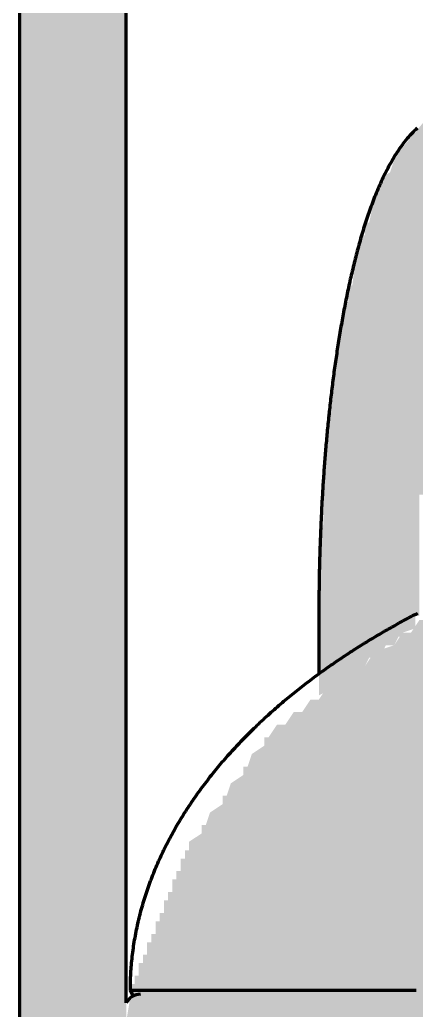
# Model space of a CAD drawing. Header units: millimetres. Extents: x 0 to 2382, y 0 to 420.
# Drawn here: x 2155.86 to 2165.32, y 310.48 to 334.15 of the extents above; entities that cross this region are included whole.
import ezdxf

# ---------------------------------------------------------------- set-up
doc = ezdxf.new("R2010")
doc.units = ezdxf.units.MM
doc.layers.add('01-VISIBLE', color=7, linetype='CONTINUOUS', lineweight=70)
doc.layers.add('13-GRAFICA', color=30, linetype='CONTINUOUS', lineweight=18)

msp = doc.modelspace()

# ---------------------------------------------------------------- hatches: boundary and pattern name
at = {"layer": '13-GRAFICA', "true_color": 0xb21820}
h = msp.add_hatch(color=7, dxfattribs=at)
h.dxf.hatch_style = 1
h.paths.add_polyline_path([(2155.9, 297.4), (2155.9, 336.8), (2156, 336.8), (2156, 337.5), (2156.1, 337.5), (2156.1, 338.3), (2156.2, 338.3), (2156.2, 338.6), (2156.3, 338.6), (2156.4, 339.1), (2156.5, 339.1), (2156.5, 339.3), (2156.6, 339.3), (2156.6, 339.6), (2156.7, 339.6), (2156.7, 339.8), (2156.8, 339.8), (2156.8, 340), (2156.9, 340), (2156.9, 340.3), (2157, 340.3), (2157, 340.5), (2157.2, 340.6), (2157.2, 340.8), (2157.5, 341), (2157.5, 341.2), (2157.7, 341.3), (2157.7, 341.5), (2158, 341.7), (2158, 341.9), (2158.2, 342), (2158.2, 342.2), (2158.3, 342.2), (2158.6, 342.6), (2158.8, 342.6), (2158.8, 342.7), (2158.9, 342.7), (2159.4, 343.3), (2159.6, 343.3), (2160.1, 343.9), (2160.3, 343.9), (2160.3, 344), (2160.7, 344.1), (2160.8, 344.3), (2161, 344.3), (2161, 344.4), (2161.2, 344.4), (2161.2, 344.5), (2161.8, 344.7), (2161.9, 344.9), (2162.1, 344.9), (2162.1, 345), (2162.3, 345), (2162.3, 345.1), (2162.7, 345.1), (2162.7, 345.2), (2163.3, 345.3), (2163.3, 345.4), (2163.6, 345.4), (2163.6, 345.5), (2164, 345.5), (2164, 345.6), (2164.3, 345.6), (2164.3, 345.7), (2164.6, 345.7), (2164.6, 345.8), (2165.6, 345.8), (2165.6, 345.9), (2166.6, 345.9), (2166.6, 346), (2189.4, 346), (2189.4, 345.9), (2191.4, 345.8), (2191.4, 345.7), (2191.7, 345.7), (2191.7, 345.6), (2192, 345.6), (2192, 345.5), (2192.4, 345.5), (2192.4, 345.4), (2192.7, 345.4), (2192.7, 345.3), (2193, 345.3), (2193, 345.2), (2193.3, 345.2), (2193.3, 345.1), (2193.7, 345.1), (2193.7, 345), (2194.1, 344.9), (2194.2, 344.7), (2194.4, 344.7), (2194.4, 344.6), (2194.6, 344.6), (2194.6, 344.5), (2195.2, 344.3), (2195.3, 344.1), (2195.9, 343.9), (2196.4, 343.3), (2196.6, 343.3), (2197.2, 342.6), (2197.4, 342.6), (2197.4, 342.5), (2197.8, 342.2), (2197.8, 342), (2198, 341.9), (2198, 341.7), (2198.3, 341.5), (2198.3, 341.3), (2198.5, 341.2), (2198.5, 341), (2198.6, 341), (2198.6, 340.9), (2198.8, 340.8), (2198.8, 340.6), (2199, 340.5), (2199.1, 340), (2199.2, 340), (2199.2, 339.8), (2199.3, 339.8), (2199.3, 339.6), (2199.4, 339.6), (2199.4, 339.3), (2199.5, 339.3), (2199.6, 338.8), (2199.7, 338.8), (2199.8, 338.3), (2199.9, 338.3), (2199.9, 337.5), (2200, 337.5), (2200, 336.8), (2200.1, 336.8), (2200.1, 297.4), (2199.9, 297.4), (2199.8, 297.2), (2199.6, 297.2), (2199.5, 297), (2199.3, 297), (2199.2, 296.8), (2199, 296.8), (2198.9, 296.6), (2198.7, 296.6), (2198.6, 296.4), (2198.4, 296.4), (2198.3, 296.2), (2198.1, 296.2), (2198.1, 296.1), (2197.9, 296), (2197.9, 290), (2197.5, 290), (2197.5, 296.6), (2197.6, 296.6), (2197.6, 336.5), (2197.5, 336.5), (2197.4, 337.8), (2197.3, 337.8), (2197.3, 338), (2197.2, 338), (2197.2, 338.3), (2197.1, 338.3), (2197.1, 338.5), (2197, 338.5), (2197, 338.8), (2196.9, 338.8), (2196.7, 339.4), (2196.5, 339.5), (2196.5, 339.7), (2196.4, 339.7), (2196.4, 339.8), (2196.2, 339.9), (2196.2, 340.1), (2195.9, 340.3), (2195.9, 340.5), (2195.8, 340.5), (2195.3, 341.1), (2195.1, 341.1), (2194.6, 341.7), (2194.4, 341.7), (2194.3, 341.9), (2194.1, 341.9), (2194.1, 342), (2193.5, 342.2), (2193.4, 342.4), (2193.2, 342.4), (2193.2, 342.5), (2193, 342.5), (2193, 342.6), (2192.8, 342.6), (2192.8, 342.7), (2192.6, 342.7), (2192.6, 342.8), (2192.2, 342.8), (2192.2, 342.9), (2191.9, 342.9), (2191.9, 343), (2191.6, 343), (2191.6, 343.1), (2191.2, 343.1), (2191.2, 343.2), (2190.9, 343.2), (2190.9, 343.3), (2189, 343.4), (2189, 343.5), (2167, 343.5), (2167, 343.4), (2165.1, 343.3), (2165.1, 343.2), (2164.4, 343.1), (2164.4, 343), (2164.1, 343), (2164.1, 342.9), (2163.8, 342.9), (2163.8, 342.8), (2163.4, 342.8), (2163.4, 342.7), (2163.2, 342.7), (2163.2, 342.6), (2162.6, 342.4), (2162.5, 342.2), (2162.3, 342.2), (2162.3, 342.1), (2161.7, 341.9), (2161.6, 341.7), (2161.4, 341.7), (2160.9, 341.1), (2160.7, 341.1), (2160.7, 341), (2160.1, 340.5), (2160.1, 340.3), (2160, 340.3), (2160, 340.2), (2159.8, 340.1), (2159.8, 339.9), (2159.5, 339.7), (2159.5, 339.5), (2159.3, 339.4), (2159.3, 339.2), (2159.2, 339.2), (2159.2, 339), (2159.1, 339), (2159.1, 338.8), (2159, 338.8), (2159, 338.5), (2158.9, 338.5), (2158.8, 338), (2158.7, 338), (2158.7, 337.8), (2158.6, 337.8), (2158.5, 336.5), (2158.4, 336.5), (2158.4, 296.6), (2158.5, 296.6), (2158.5, 290), (2158.1, 290), (2158.1, 296), (2158, 296), (2157.9, 296.2), (2157.7, 296.2), (2157.6, 296.4), (2157.4, 296.4), (2157.3, 296.6), (2157.1, 296.6), (2157, 296.8), (2156.8, 296.8), (2156.7, 297), (2156.5, 297), (2156.4, 297.2), (2156.2, 297.2), (2156.1, 297.4)])
at = {"layer": '13-GRAFICA', "true_color": 0x202020}
h = msp.add_hatch(color=7, dxfattribs=at)
h.dxf.hatch_style = 1
h.paths.add_polyline_path([(2163, 318.4), (2163, 322), (2163.1, 322), (2163.2, 324.8), (2163.3, 324.8), (2163.5, 326.9), (2163.6, 326.9), (2163.6, 327.4), (2163.7, 327.4), (2163.7, 327.8), (2163.8, 327.8), (2163.9, 328.7), (2164, 328.7), (2164, 329), (2164.1, 329), (2164.1, 329.3), (2164.2, 329.3), (2164.4, 330.2), (2164.5, 330.2), (2164.5, 330.4), (2164.7, 330.5), (2164.9, 331.1), (2165, 331.1), (2165.5, 331.7), (2165.7, 331.7), (2165.8, 331.9), (2166, 331.9), (2166, 332), (2166.2, 332), (2166.2, 332.1), (2167.7, 332.3), (2167.7, 332.4), (2168.1, 332.4), (2168.1, 332.5), (2168.8, 332.5), (2168.8, 332.6), (2172, 332.6), (2172, 330.3), (2168.6, 330.2), (2168.6, 330.1), (2167.1, 329.9), (2167.1, 329.8), (2166.8, 329.7), (2166.8, 329.5), (2166.7, 329.5), (2166.7, 329.3), (2166.6, 329.3), (2166.6, 329.1), (2166.5, 329.1), (2166.3, 328.2), (2166.2, 328.2), (2166.2, 327.8), (2166.1, 327.8), (2166.1, 327.4), (2166, 327.4), (2166, 326.9), (2165.9, 326.9), (2165.9, 326.5), (2165.8, 326.5), (2165.8, 325.7), (2165.7, 325.7), (2165.6, 324.1), (2165.5, 324.1), (2165.5, 322.8), (2165.4, 322.8), (2165.4, 319.9), (2165.3, 319.9), (2165.3, 319.6), (2165, 319.5), (2165, 319.4), (2164.9, 319.4), (2164.8, 319.2), (2164.6, 319.2), (2164.5, 319), (2164.3, 319), (2164.3, 318.9), (2164.2, 318.9), (2164.1, 318.7), (2163.9, 318.7), (2163.7, 318.4)])
at = {"layer": '13-GRAFICA', "true_color": 0xb21820}
h = msp.add_hatch(color=7, dxfattribs=at)
h.dxf.hatch_style = 1
h.paths.add_polyline_path([(2158.6, 311.3), (2158.7, 311.3), (2158.7, 311.6), (2158.8, 311.6), (2158.8, 311.8), (2158.9, 311.8), (2158.9, 312.1), (2159, 312.1), (2159, 312.3), (2159.1, 312.3), (2159.1, 312.6), (2159.2, 312.6), (2159.2, 312.8), (2159.3, 312.8), (2159.3, 313.1), (2159.4, 313.1), (2159.4, 313.3), (2159.5, 313.3), (2159.5, 313.6), (2159.6, 313.6), (2159.6, 313.8), (2159.7, 313.8), (2159.7, 314.1), (2159.8, 314.1), (2159.8, 314.3), (2159.9, 314.3), (2159.9, 314.5), (2160.2, 314.7), (2160.2, 314.9), (2160.3, 314.9), (2160.4, 315.2), (2160.7, 315.4), (2160.7, 315.6), (2160.8, 315.6), (2160.9, 315.9), (2161.2, 316.1), (2161.2, 316.3), (2161.3, 316.3), (2161.4, 316.6), (2161.7, 316.8), (2161.7, 317), (2161.8, 317), (2162, 317.3), (2162.2, 317.3), (2162.4, 317.6), (2162.6, 317.6), (2162.8, 317.9), (2163, 317.9), (2163.2, 318.2), (2163.4, 318.2), (2163.5, 318.4), (2163.7, 318.4), (2163.9, 318.7), (2164.1, 318.7), (2164.3, 319), (2164.5, 319), (2164.5, 319.1), (2164.8, 319.2), (2165, 319.5), (2165.2, 319.5), (2165.4, 319.8), (2165.6, 319.8), (2165.7, 320), (2165.9, 320), (2165.9, 320.1), (2166.2, 320.1), (2166.2, 320.2), (2167.1, 320.4), (2167.1, 320.5), (2167.3, 320.5), (2167.3, 320.6), (2168.2, 320.8), (2168.2, 320.9), (2168.4, 320.9), (2168.4, 321), (2169.3, 321.2), (2169.3, 321.3), (2169.5, 321.3), (2169.5, 321.4), (2169.8, 321.4), (2169.8, 321.5), (2170.7, 321.7), (2170.7, 321.8), (2171.2, 321.9), (2171.2, 322), (2171.5, 322), (2171.5, 322.1), (2172, 322.1), (2172, 322.2), (2172.5, 322.2), (2172.5, 322.3), (2173, 322.3), (2173, 322.4), (2173.3, 322.4), (2173.3, 322.3), (2173.7, 322.3), (2173.7, 322.4), (2175.6, 322.4), (2175.6, 322.3), (2177.1, 322.3), (2177.1, 322.4), (2180, 322.4), (2180, 322.3), (2183.1, 322.4), (2183.1, 322.3), (2184.7, 322.1), (2184.7, 322), (2185.1, 322), (2185.1, 321.9), (2185.5, 321.9), (2185.5, 321.8), (2185.8, 321.8), (2185.8, 321.7), (2186.2, 321.7), (2186.2, 321.6), (2186.6, 321.6), (2186.6, 321.5), (2186.9, 321.5), (2186.9, 321.4), (2187.6, 321.3), (2187.6, 321.2), (2187.8, 321.2), (2187.8, 321.1), (2188, 321.1), (2188, 321), (2188.3, 321), (2188.3, 320.9), (2188.8, 320.8), (2188.8, 320.7), (2189, 320.7), (2189, 320.6), (2189.2, 320.6), (2189.2, 320.5), (2189.5, 320.5), (2189.5, 320.4), (2190, 320.3), (2190, 320.2), (2190.2, 320.2), (2190.2, 320.1), (2190.4, 320.1), (2190.4, 320), (2190.7, 320), (2190.8, 319.8), (2191.2, 319.7), (2191.3, 319.5), (2191.7, 319.4), (2191.7, 319.3), (2192, 319.2), (2192.1, 319), (2192.3, 319), (2192.3, 318.9), (2192.5, 318.9), (2192.6, 318.7), (2192.8, 318.7), (2192.9, 318.5), (2193.1, 318.5), (2193.5, 318), (2193.7, 318), (2194.1, 317.5), (2194.3, 317.5), (2194.3, 317.4), (2195.1, 316.7), (2195.1, 316.5), (2195.7, 316), (2195.7, 315.8), (2195.8, 315.8), (2195.9, 315.5), (2196.1, 315.4), (2196.2, 315), (2196.3, 315), (2196.4, 314.7), (2196.6, 314.6), (2196.6, 314.4), (2196.7, 314.4), (2196.7, 314.2), (2196.8, 314.2), (2196.8, 313.9), (2196.9, 313.9), (2196.9, 313.6), (2197, 313.6), (2197, 313.3), (2197.1, 313.3), (2197.2, 312.8), (2197.3, 312.8), (2197.5, 310.8), (2158.5, 310.8), (2158.5, 311.1), (2158.6, 311.1)])
at = {"layer": '13-GRAFICA', "true_color": 0x202020}
h = msp.add_hatch(color=7, dxfattribs=at)
h.dxf.hatch_style = 1
h.paths.add_polyline_path([(2163, 318), (2163, 318.4), (2163.5, 318.4), (2163.4, 318.2), (2163.2, 318.2), (2163.2, 318.1)])
at = {"layer": '13-GRAFICA', "true_color": 0xb21820}
h = msp.add_hatch(color=7, dxfattribs=at)
h.dxf.hatch_style = 1
h.paths.add_polyline_path([(2197.5, 310.7), (2197.6, 310.7), (2197.6, 310.2), (2197.5, 310.2), (2197.5, 310.1), (2158.5, 310.1), (2158.5, 310.2), (2158.4, 310.2), (2158.5, 310.8), (2197.5, 310.8)])

# ---------------------------------------------------------------- linework, layer by layer
at = {"layer": '01-VISIBLE'}
for p, q in [((2155.86, 331.462), (2155.86, 336.07)), ((2158.4, 331.462), (2158.4, 336.07)), ((2155.86, 297.5), (2155.86, 326.462)), ((2158.4, 310.65), (2158.4, 326.462)), ((2163, 319.936), (2163, 318.515)), ((2158.568, 310.815), (2158.5, 310.95))]:
    msp.add_line(p, q, dxfattribs=at)
for points in [[(2155.86, 326.462), (2155.86, 326.512), (2155.86, 326.562), (2155.86, 326.612), (2155.86, 326.662), (2155.86, 326.712), (2155.86, 326.762), (2155.86, 326.812), (2155.86, 326.862), (2155.86, 326.912), (2155.86, 326.962), (2155.86, 327.012), (2155.86, 327.062), (2155.86, 327.112), (2155.86, 327.162), (2155.86, 327.212), (2155.86, 327.262), (2155.86, 327.312), (2155.86, 327.362), (2155.86, 327.412), (2155.86, 327.462), (2155.86, 327.512), (2155.86, 327.562), (2155.86, 327.612), (2155.86, 327.662), (2155.86, 327.712), (2155.86, 327.762), (2155.86, 327.812), (2155.86, 327.862), (2155.86, 327.912), (2155.86, 327.962), (2155.86, 328.012), (2155.86, 328.062), (2155.86, 328.112), (2155.86, 328.162), (2155.86, 328.212), (2155.86, 328.262), (2155.86, 328.312), (2155.86, 328.362), (2155.86, 328.412), (2155.86, 328.462), (2155.86, 328.512), (2155.86, 328.562), (2155.86, 328.612), (2155.86, 328.662), (2155.86, 328.712), (2155.86, 328.762), (2155.86, 328.812), (2155.86, 328.862), (2155.86, 328.912), (2155.86, 328.962), (2155.86, 329.012), (2155.86, 329.062), (2155.86, 329.112), (2155.86, 329.162), (2155.86, 329.212), (2155.86, 329.262), (2155.86, 329.312), (2155.86, 329.362), (2155.86, 329.412), (2155.86, 329.462), (2155.86, 329.512), (2155.86, 329.562), (2155.86, 329.612), (2155.86, 329.662), (2155.86, 329.712), (2155.86, 329.762), (2155.86, 329.812), (2155.86, 329.862), (2155.86, 329.912), (2155.86, 329.962), (2155.86, 330.012), (2155.86, 330.062), (2155.86, 330.112), (2155.86, 330.162), (2155.86, 330.212), (2155.86, 330.262), (2155.86, 330.312), (2155.86, 330.362), (2155.86, 330.412), (2155.86, 330.462), (2155.86, 330.512), (2155.86, 330.562), (2155.86, 330.612), (2155.86, 330.662), (2155.86, 330.712), (2155.86, 330.762), (2155.86, 330.812), (2155.86, 330.862), (2155.86, 330.912), (2155.86, 330.962), (2155.86, 331.012), (2155.86, 331.062), (2155.86, 331.112), (2155.86, 331.162), (2155.86, 331.212), (2155.86, 331.262), (2155.86, 331.312), (2155.86, 331.362), (2155.86, 331.412), (2155.86, 331.462)], [(2158.4, 326.462), (2158.4, 326.512), (2158.4, 326.562), (2158.4, 326.612), (2158.4, 326.662), (2158.4, 326.712), (2158.4, 326.762), (2158.4, 326.812), (2158.4, 326.862), (2158.4, 326.912), (2158.4, 326.962), (2158.4, 327.012), (2158.4, 327.062), (2158.4, 327.112), (2158.4, 327.162), (2158.4, 327.212), (2158.4, 327.262), (2158.4, 327.312), (2158.4, 327.362), (2158.4, 327.412), (2158.4, 327.462), (2158.4, 327.512), (2158.4, 327.562), (2158.4, 327.612), (2158.4, 327.662), (2158.4, 327.712), (2158.4, 327.762), (2158.4, 327.812), (2158.4, 327.862), (2158.4, 327.912), (2158.4, 327.962), (2158.4, 328.012), (2158.4, 328.062), (2158.4, 328.112), (2158.4, 328.162), (2158.4, 328.212), (2158.4, 328.262), (2158.4, 328.312), (2158.4, 328.362), (2158.4, 328.412), (2158.4, 328.462), (2158.4, 328.512), (2158.4, 328.562), (2158.4, 328.612), (2158.4, 328.662), (2158.4, 328.712), (2158.4, 328.762), (2158.4, 328.812), (2158.4, 328.862), (2158.4, 328.912), (2158.4, 328.962), (2158.4, 329.012), (2158.4, 329.062), (2158.4, 329.112), (2158.4, 329.162), (2158.4, 329.212), (2158.4, 329.262), (2158.4, 329.312), (2158.4, 329.362), (2158.4, 329.412), (2158.4, 329.462), (2158.4, 329.512), (2158.4, 329.562), (2158.4, 329.612), (2158.4, 329.662), (2158.4, 329.712), (2158.4, 329.762), (2158.4, 329.812), (2158.4, 329.862), (2158.4, 329.912), (2158.4, 329.962), (2158.4, 330.012), (2158.4, 330.062), (2158.4, 330.112), (2158.4, 330.162), (2158.4, 330.212), (2158.4, 330.262), (2158.4, 330.312), (2158.4, 330.362), (2158.4, 330.412), (2158.4, 330.462), (2158.4, 330.512), (2158.4, 330.562), (2158.4, 330.612), (2158.4, 330.662), (2158.4, 330.712), (2158.4, 330.762), (2158.4, 330.812), (2158.4, 330.862), (2158.4, 330.912), (2158.4, 330.962), (2158.4, 331.012), (2158.4, 331.062), (2158.4, 331.112), (2158.4, 331.162), (2158.4, 331.212), (2158.4, 331.262), (2158.4, 331.312), (2158.4, 331.362), (2158.4, 331.412), (2158.4, 331.462)], [(2165.349, 331.562), (2165.313, 331.528), (2165.277, 331.493), (2165.242, 331.457), (2165.208, 331.421), (2165.174, 331.383), (2165.141, 331.346), (2165.109, 331.308), (2165.077, 331.269), (2165.046, 331.23), (2165.016, 331.19), (2164.986, 331.15), (2164.956, 331.109), (2164.927, 331.069), (2164.899, 331.027), (2164.871, 330.986), (2164.844, 330.944), (2164.817, 330.901), (2164.791, 330.859), (2164.765, 330.816), (2164.74, 330.773), (2164.715, 330.729), (2164.69, 330.685), (2164.666, 330.641), (2164.643, 330.597), (2164.62, 330.553), (2164.597, 330.508), (2164.575, 330.464), (2164.553, 330.419), (2164.531, 330.373), (2164.51, 330.328), (2164.489, 330.283), (2164.468, 330.237), (2164.448, 330.191), (2164.428, 330.145), (2164.408, 330.099), (2164.389, 330.053), (2164.37, 330.007), (2164.351, 329.96), (2164.332, 329.914), (2164.314, 329.867), (2164.296, 329.821), (2164.278, 329.774), (2164.261, 329.727), (2164.244, 329.68), (2164.227, 329.633), (2164.21, 329.585), (2164.193, 329.538), (2164.177, 329.491), (2164.161, 329.443), (2164.145, 329.396), (2164.129, 329.348), (2164.114, 329.301), (2164.099, 329.253), (2164.084, 329.205), (2164.069, 329.158), (2164.054, 329.11), (2164.04, 329.062), (2164.025, 329.014), (2164.011, 328.966), (2163.997, 328.918), (2163.984, 328.869), (2163.97, 328.821), (2163.957, 328.773), (2163.943, 328.725), (2163.93, 328.676), (2163.917, 328.628), (2163.904, 328.58), (2163.892, 328.531), (2163.879, 328.483), (2163.867, 328.434), (2163.855, 328.386), (2163.843, 328.337), (2163.831, 328.288), (2163.819, 328.24), (2163.807, 328.191), (2163.796, 328.142), (2163.784, 328.094), (2163.773, 328.045), (2163.762, 327.996), (2163.751, 327.947), (2163.74, 327.898), (2163.729, 327.849), (2163.718, 327.801), (2163.708, 327.752), (2163.697, 327.703), (2163.687, 327.654), (2163.677, 327.605), (2163.667, 327.556), (2163.657, 327.506), (2163.647, 327.457), (2163.637, 327.408), (2163.628, 327.359), (2163.618, 327.31), (2163.609, 327.261), (2163.599, 327.212), (2163.59, 327.162), (2163.581, 327.113), (2163.572, 327.064), (2163.563, 327.015), (2163.554, 326.965), (2163.545, 326.916), (2163.537, 326.867), (2163.528, 326.817), (2163.52, 326.768), (2163.511, 326.719), (2163.503, 326.669), (2163.495, 326.62), (2163.487, 326.571), (2163.478, 326.521), (2163.471, 326.472), (2163.463, 326.422), (2163.455, 326.373), (2163.447, 326.323), (2163.44, 326.274), (2163.432, 326.224), (2163.425, 326.175), (2163.417, 326.125), (2163.41, 326.076), (2163.403, 326.026), (2163.396, 325.977), (2163.389, 325.927), (2163.382, 325.878), (2163.375, 325.828), (2163.368, 325.778), (2163.361, 325.729), (2163.355, 325.679), (2163.348, 325.629), (2163.342, 325.58), (2163.335, 325.53), (2163.329, 325.48), (2163.323, 325.431), (2163.316, 325.381), (2163.31, 325.331), (2163.304, 325.282), (2163.298, 325.232), (2163.292, 325.182), (2163.286, 325.133), (2163.281, 325.083), (2163.275, 325.033), (2163.269, 324.983), (2163.264, 324.934), (2163.258, 324.884), (2163.253, 324.834), (2163.247, 324.784), (2163.242, 324.734), (2163.237, 324.685), (2163.232, 324.635), (2163.227, 324.585), (2163.221, 324.535), (2163.216, 324.485), (2163.212, 324.436), (2163.207, 324.386), (2163.202, 324.336), (2163.197, 324.286), (2163.192, 324.236), (2163.188, 324.186), (2163.183, 324.137), (2163.179, 324.087), (2163.174, 324.037), (2163.17, 323.987), (2163.166, 323.937), (2163.162, 323.887), (2163.157, 323.837), (2163.153, 323.787), (2163.149, 323.737), (2163.145, 323.688), (2163.141, 323.638), (2163.137, 323.588), (2163.133, 323.538), (2163.13, 323.488), (2163.126, 323.438), (2163.122, 323.388), (2163.119, 323.338), (2163.115, 323.288), (2163.112, 323.238), (2163.108, 323.188), (2163.105, 323.138), (2163.102, 323.088), (2163.098, 323.038), (2163.095, 322.988), (2163.092, 322.938), (2163.089, 322.888), (2163.086, 322.838), (2163.083, 322.788), (2163.08, 322.738), (2163.077, 322.688), (2163.074, 322.638), (2163.072, 322.588), (2163.069, 322.538), (2163.066, 322.488), (2163.064, 322.438), (2163.061, 322.388), (2163.059, 322.338), (2163.056, 322.288), (2163.054, 322.238), (2163.051, 322.188), (2163.049, 322.138), (2163.047, 322.088), (2163.045, 322.038), (2163.043, 321.988), (2163.041, 321.938), (2163.038, 321.888), (2163.037, 321.838), (2163.035, 321.788), (2163.033, 321.738), (2163.031, 321.688), (2163.029, 321.638), (2163.028, 321.588), (2163.026, 321.538), (2163.024, 321.488), (2163.023, 321.438), (2163.021, 321.388), (2163.02, 321.338), (2163.018, 321.288), (2163.017, 321.238), (2163.016, 321.188), (2163.015, 321.138), (2163.013, 321.088), (2163.012, 321.038), (2163.011, 320.987), (2163.01, 320.937), (2163.009, 320.887), (2163.008, 320.837), (2163.007, 320.787), (2163.006, 320.737), (2163.006, 320.687), (2163.005, 320.637), (2163.004, 320.587), (2163.004, 320.537), (2163.003, 320.487), (2163.003, 320.437), (2163.002, 320.387), (2163.002, 320.337), (2163.001, 320.287), (2163.001, 320.237), (2163.001, 320.186), (2163, 320.136), (2163, 320.086), (2163, 320.036), (2163, 319.986), (2163, 319.936)], [(2158.5, 310.95), (2158.5, 311.001), (2158.501, 311.051), (2158.501, 311.101), (2158.503, 311.152), (2158.504, 311.202), (2158.506, 311.253), (2158.508, 311.303), (2158.511, 311.354), (2158.514, 311.404), (2158.517, 311.455), (2158.521, 311.505), (2158.525, 311.555), (2158.53, 311.606), (2158.534, 311.656), (2158.54, 311.706), (2158.545, 311.756), (2158.551, 311.807), (2158.557, 311.857), (2158.564, 311.907), (2158.571, 311.957), (2158.578, 312.007), (2158.585, 312.057), (2158.593, 312.107), (2158.601, 312.156), (2158.61, 312.206), (2158.619, 312.256), (2158.628, 312.305), (2158.638, 312.355), (2158.648, 312.405), (2158.658, 312.454), (2158.669, 312.503), (2158.68, 312.553), (2158.691, 312.602), (2158.703, 312.651), (2158.714, 312.7), (2158.727, 312.749), (2158.739, 312.798), (2158.752, 312.847), (2158.765, 312.896), (2158.779, 312.944), (2158.793, 312.993), (2158.807, 313.041), (2158.821, 313.09), (2158.836, 313.138), (2158.851, 313.186), (2158.867, 313.234), (2158.882, 313.282), (2158.898, 313.33), (2158.915, 313.378), (2158.931, 313.426), (2158.948, 313.473), (2158.965, 313.521), (2158.983, 313.568), (2159.001, 313.615), (2159.019, 313.663), (2159.037, 313.71), (2159.056, 313.757), (2159.075, 313.803), (2159.094, 313.85), (2159.113, 313.897), (2159.133, 313.943), (2159.153, 313.989), (2159.174, 314.036), (2159.194, 314.082), (2159.215, 314.128), (2159.236, 314.174), (2159.258, 314.219), (2159.28, 314.265), (2159.302, 314.31), (2159.324, 314.356), (2159.346, 314.401), (2159.369, 314.446), (2159.392, 314.491), (2159.416, 314.536), (2159.439, 314.58), (2159.463, 314.625), (2159.487, 314.669), (2159.511, 314.714), (2159.536, 314.758), (2159.561, 314.802), (2159.586, 314.846), (2159.611, 314.889), (2159.636, 314.933), (2159.662, 314.976), (2159.688, 315.02), (2159.714, 315.063), (2159.741, 315.106), (2159.767, 315.149), (2159.794, 315.192), (2159.821, 315.234), (2159.849, 315.277), (2159.876, 315.319), (2159.904, 315.361), (2159.932, 315.403), (2159.96, 315.445), (2159.989, 315.487), (2160.017, 315.528), (2160.046, 315.57), (2160.075, 315.611), (2160.104, 315.652), (2160.134, 315.693), (2160.163, 315.734), (2160.193, 315.775), (2160.223, 315.816), (2160.253, 315.856), (2160.284, 315.897), (2160.314, 315.937), (2160.345, 315.977), (2160.376, 316.017), (2160.407, 316.057), (2160.438, 316.096), (2160.47, 316.136), (2160.502, 316.175), (2160.533, 316.214), (2160.565, 316.253), (2160.598, 316.292), (2160.63, 316.331), (2160.663, 316.369), (2160.695, 316.408), (2160.728, 316.446), (2160.761, 316.484), (2160.795, 316.522), (2160.828, 316.56), (2160.862, 316.598), (2160.895, 316.635), (2160.929, 316.673), (2160.963, 316.71), (2160.998, 316.747), (2161.032, 316.784), (2161.066, 316.821), (2161.101, 316.858), (2161.136, 316.895), (2161.171, 316.931), (2161.206, 316.967), (2161.241, 317.003), (2161.277, 317.039), (2161.312, 317.075), (2161.348, 317.111), (2161.384, 317.147), (2161.42, 317.182), (2161.456, 317.217), (2161.492, 317.252), (2161.529, 317.287), (2161.565, 317.322), (2161.602, 317.357), (2161.639, 317.392), (2161.676, 317.426), (2161.713, 317.46), (2161.75, 317.495), (2161.787, 317.529), (2161.825, 317.562), (2161.862, 317.596), (2161.9, 317.63), (2161.938, 317.663), (2161.976, 317.697), (2162.014, 317.73), (2162.052, 317.763), (2162.09, 317.796), (2162.128, 317.829), (2162.167, 317.861), (2162.206, 317.894), (2162.244, 317.926), (2162.283, 317.958), (2162.322, 317.991), (2162.361, 318.023), (2162.4, 318.054), (2162.44, 318.086), (2162.479, 318.118), (2162.519, 318.149), (2162.558, 318.18), (2162.598, 318.212), (2162.638, 318.243), (2162.678, 318.274), (2162.718, 318.304), (2162.758, 318.335), (2162.798, 318.366), (2162.839, 318.396), (2162.879, 318.426), (2162.92, 318.456), (2162.96, 318.486), (2163.001, 318.516), (2163.042, 318.546), (2163.083, 318.575), (2163.124, 318.605), (2163.165, 318.634), (2163.206, 318.664), (2163.247, 318.693), (2163.289, 318.722), (2163.33, 318.75), (2163.372, 318.779), (2163.413, 318.808), (2163.455, 318.836), (2163.497, 318.865), (2163.539, 318.893), (2163.581, 318.921), (2163.623, 318.949), (2163.665, 318.977), (2163.707, 319.004), (2163.749, 319.032), (2163.792, 319.059), (2163.834, 319.087), (2163.877, 319.114), (2163.919, 319.141), (2163.962, 319.168), (2164.005, 319.195), (2164.048, 319.222), (2164.091, 319.248), (2164.134, 319.275), (2164.177, 319.301), (2164.22, 319.327), (2164.263, 319.353), (2164.306, 319.379), (2164.35, 319.405), (2164.393, 319.431), (2164.437, 319.457), (2164.48, 319.482), (2164.524, 319.508), (2164.568, 319.533), (2164.611, 319.558), (2164.655, 319.583), (2164.699, 319.608), (2164.743, 319.633), (2164.787, 319.658), (2164.831, 319.682), (2164.875, 319.707), (2164.92, 319.731), (2164.964, 319.755), (2165.008, 319.779), (2165.053, 319.804), (2165.097, 319.827), (2165.142, 319.851), (2165.186, 319.875), (2165.231, 319.898), (2165.276, 319.922), (2165.321, 319.945), (2165.365, 319.968)], [(2158.738, 310.855), (2158.686, 310.851), (2158.635, 310.841), (2158.586, 310.824), (2158.54, 310.8), (2158.498, 310.77), (2158.46, 310.734), (2158.427, 310.694), (2158.4, 310.65)], [(2158.5, 310.95), (2158.597, 310.95), (2158.695, 310.95), (2158.793, 310.95), (2158.89, 310.95), (2158.988, 310.95), (2159.085, 310.95), (2159.182, 310.95), (2159.28, 310.95), (2159.378, 310.95), (2159.475, 310.95), (2159.573, 310.95), (2159.67, 310.95), (2159.767, 310.95), (2159.865, 310.95), (2159.963, 310.95), (2160.06, 310.95), (2160.157, 310.95), (2160.255, 310.95), (2160.352, 310.95), (2160.45, 310.95), (2160.548, 310.95), (2160.645, 310.95), (2160.742, 310.95), (2160.84, 310.95), (2160.938, 310.95), (2161.035, 310.95), (2161.133, 310.95), (2161.23, 310.95), (2161.327, 310.95), (2161.425, 310.95), (2161.523, 310.95), (2161.62, 310.95), (2161.718, 310.95), (2161.815, 310.95), (2161.912, 310.95), (2162.01, 310.95), (2162.108, 310.95), (2162.205, 310.95), (2162.302, 310.95), (2162.4, 310.95), (2162.497, 310.95), (2162.595, 310.95), (2162.693, 310.95), (2162.79, 310.95), (2162.887, 310.95), (2162.985, 310.95), (2163.082, 310.95), (2163.18, 310.95), (2163.278, 310.95), (2163.375, 310.95), (2163.472, 310.95), (2163.57, 310.95), (2163.668, 310.95), (2163.765, 310.95), (2163.863, 310.95), (2163.96, 310.95), (2164.057, 310.95), (2164.155, 310.95), (2164.253, 310.95), (2164.35, 310.95), (2164.448, 310.95), (2164.545, 310.95), (2164.642, 310.95), (2164.74, 310.95), (2164.838, 310.95), (2164.935, 310.95), (2165.032, 310.95), (2165.13, 310.95), (2165.227, 310.95), (2165.325, 310.95)]]:
    msp.add_lwpolyline(points, dxfattribs=at)

doc.saveas('drawing.dxf')
